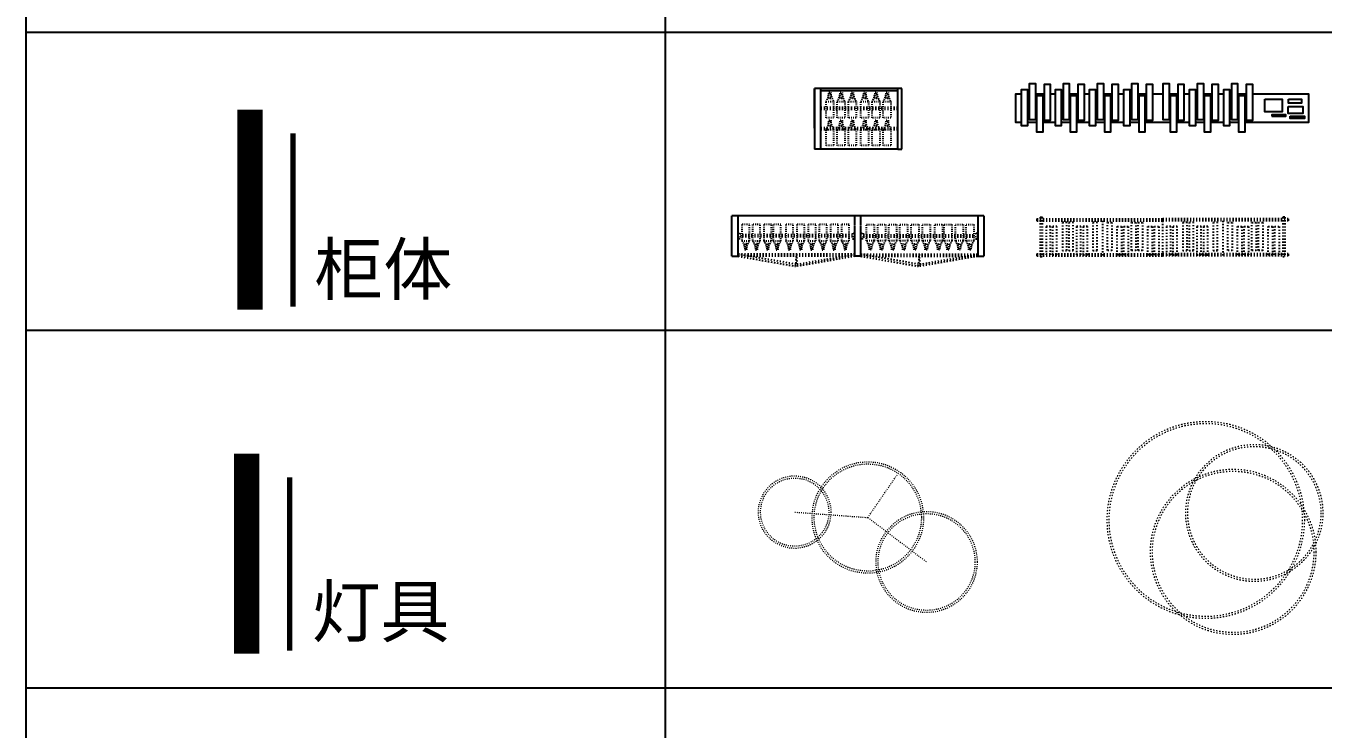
# Model space of a CAD drawing. Extents: x 185064 to 343242, y -369192 to -264966.
# Drawn here: x 185064 to 197893, y -348516 to -341562 of the extents above; entities that cross this region are included whole.
import ezdxf

# ---------------------------------------------------------------- set-up
doc = ezdxf.new("R2010")
doc.units = 0
doc.linetypes.add('ACAD_ISO03W100', pattern=[30, 12, -18])
doc.linetypes.add('HIDDENX2', pattern=[0.75, 0.5, -0.25])
doc.layers.add('家具里线线', color=8, linetype='Continuous', lineweight=9)
doc.styles.add('CCD-HB', font='hbsmall.shx')

# ---------------------------------------------------------------- blocks, each defined once
blk = doc.blocks.new('AWETRAWT')
at = {"color": 8, "linetype": 'ACAD_ISO03W100'}
blk.add_line((-389464, 46972), (-389464, 46999), dxfattribs=at)
for points in [[(-389797, 47040), (-389568, 47040), (-389568, 46932), (-389797, 46932)], [(-389524, 46999), (-389440, 46999), (-389440, 46972), (-389524, 46972)]]:
    blk.add_lwpolyline(points, close=True, dxfattribs=at)
for centre, start, end in [((-389430, 47243), 235.7446, 262.0256), ((-389430, 46729), 97.9744, 124.2554)]:
    blk.add_arc(centre, 245, start, end, dxfattribs=at)
blk = doc.blocks.new('awetaerter')
at = {"layer": '家具里线线', "color": 8, "linetype": 'ACAD_ISO03W100'}
for centre, radius in [((-1827093, -2029357), 975), ((-1827093, -2029357), 955), ((-1827409, -2029628), 818), ((-1827409, -2029628), 798), ((-1827024, -2029837), 678), ((-1827024, -2029837), 658)]:
    blk.add_circle(centre, radius, dxfattribs=at)
blk = doc.blocks.new('awetaawet')
at = {"layer": '家具里线线', "color": 8, "linetype": 'ACAD_ISO03W100'}
for p, q in [((-1742258, -2029056), (-1742658, -2028095)), ((-1742258, -2029056), (-1742943, -2029379)), ((-1741404, -2029643), (-1742258, -2029056))]:
    blk.add_line(p, q, dxfattribs=at)
for centre, radius in [((-1742658, -2028095), 714), ((-1742658, -2028095), 684), ((-1742258, -2029056), 787), ((-1742258, -2029056), 757), ((-1741404, -2029643), 512), ((-1741404, -2029643), 482)]:
    blk.add_circle(centre, radius, dxfattribs=at)

msp = doc.modelspace()

# ---------------------------------------------------------------- linework, layer by layer
at = {"color": 8}
for p, q in [((185064, -264966), (185064, -369192)), ((191386, -264966), (191386, -369192)), ((185064, -341625), (226805, -341625)), ((185064, -344570), (228401, -344570)), ((185064, -348109), (285395, -348109))]:
    msp.add_line(p, q, dxfattribs=at)
for p, q in [((192864, -342574), (192864, -342182)), ((193686, -342782), (193686, -342182)), ((193726, -342782), (193726, -342182)), ((193686, -342782), (193726, -342782))]:
    msp.add_line(p, q)
at = {"color": 3}
for p, q in [((192864, -342182), (192864, -342782)), ((193726, -342182), (192864, -342182)), ((192924, -342182), (192924, -342782)), ((192924, -342202), (193686, -342202)), ((192924, -342782), (192864, -342782)), ((193686, -342782), (192924, -342782)), ((194537, -343439), (192047, -343439)), ((192047, -343839), (192047, -343439)), ((192107, -343839), (192107, -343439)), ((194477, -343439), (194477, -343839)), ((194537, -343439), (194537, -343839)), ((195063, -343470), (195063, -343490)), ((195096, -343454), (195117, -343454)), ((197516, -343454), (197495, -343454)), ((197549, -343470), (197549, -343490)), ((195063, -343816), (195063, -343836)), ((197549, -343816), (197549, -343836)), ((192047, -343839), (192107, -343839)), ((194477, -343839), (194537, -343839)), ((195096, -343841), (195116, -343841))]:
    msp.add_line(p, q, dxfattribs=at)
at = {"color": 8, "linetype": 'ACAD_ISO03W100'}
for p, q in [((192924, -342366), (193686, -342366)), ((192924, -342386), (193686, -342386)), ((192924, -342565), (193686, -342565)), ((192924, -342585), (193686, -342585))]:
    msp.add_line(p, q, dxfattribs=at)
at = {"color": 3, "linetype": 'HIDDENX2', "ltscale": 0.1}
for p, q in [((193262, -343839), (193262, -343439)), ((193322, -343839), (193322, -343439)), ((193322, -343839), (193262, -343839))]:
    msp.add_line(p, q, dxfattribs=at)
at = {"color": 3, "linetype": 'ACAD_ISO03W100'}
for p, q in [((195063, -343470), (196306, -343470)), ((195063, -343490), (196306, -343490)), ((195096, -343454), (195096, -343841)), ((195116, -343454), (195116, -343841)), ((195711, -343490), (195711, -343841)), ((197549, -343470), (196306, -343470)), ((197549, -343490), (196306, -343490)), ((196306, -343490), (196306, -343841)), ((196306, -343490), (196306, -343841)), ((196901, -343490), (196901, -343841)), ((197496, -343454), (197496, -343841)), ((197516, -343454), (197516, -343841)), ((193240, -343629), (192129, -343629)), ((193240, -343649), (192129, -343649)), ((193344, -343629), (194455, -343629)), ((193344, -343649), (194455, -343649)), ((193262, -343819), (192107, -343819)), ((193322, -343819), (194477, -343819)), ((195063, -343816), (196306, -343816)), ((197549, -343816), (196306, -343816)), ((197549, -343816), (196306, -343816)), ((193262, -343839), (192107, -343839)), ((193322, -343839), (194477, -343839)), ((195063, -343836), (196306, -343836)), ((197549, -343836), (196306, -343836)), ((197549, -343836), (196306, -343836)), ((197496, -343841), (197516, -343841))]:
    msp.add_line(p, q, dxfattribs=at)
at = {"color": 3}
for points in [[(197120, -342517), (197120, -342611), (197061, -342611), (197061, -342517), (196969, -342517), (196969, -342551), (196911, -342551), (196911, -342517), (196780, -342517), (196780, -342611), (196722, -342611), (196722, -342517), (196630, -342517), (196630, -342551), (196571, -342551), (196571, -342517), (196443, -342517), (196443, -342611), (196385, -342611), (196385, -342517), (196131, -342517), (196131, -342611), (196073, -342611), (196073, -342517), (195981, -342517), (195981, -342551), (195922, -342551), (195922, -342517), (195792, -342517), (195792, -342611), (195733, -342611), (195733, -342517), (195641, -342517), (195641, -342551), (195583, -342551), (195583, -342517), (195455, -342517), (195455, -342611), (195396, -342611), (195396, -342517), (195304, -342517), (195304, -342551), (195246, -342551), (195246, -342517), (195121, -342517), (195121, -342611), (195063, -342611), (195063, -342517), (194971, -342517), (194971, -342551), (194912, -342551), (194912, -342517), (194853, -342517), (194853, -342234), (194912, -342234), (194912, -342191), (194971, -342191), (194971, -342234), (194991, -342234), (194991, -342132), (195050, -342132), (195050, -342234), (195137, -342234), (195137, -342137), (195195, -342137), (195195, -342234), (195246, -342234), (195246, -342191), (195304, -342191), (195304, -342234), (195325, -342234), (195325, -342132), (195383, -342132), (195383, -342234), (195470, -342234), (195470, -342137), (195529, -342137), (195529, -342234), (195583, -342234), (195583, -342191), (195641, -342191), (195641, -342234), (195662, -342234), (195662, -342132), (195720, -342132), (195720, -342234), (195807, -342234), (195807, -342137), (195866, -342137), (195866, -342234), (195922, -342234), (195922, -342191), (195981, -342191), (195981, -342234), (196001, -342234), (196001, -342132), (196060, -342132), (196060, -342234), (196147, -342234), (196147, -342137), (196205, -342137), (196205, -342234), (196313, -342234), (196313, -342132), (196372, -342132), (196372, -342234), (196459, -342234), (196459, -342137), (196517, -342137), (196517, -342234), (196571, -342234), (196571, -342191), (196630, -342191), (196630, -342234), (196650, -342234), (196650, -342132), (196709, -342132), (196709, -342234), (196796, -342234), (196796, -342137), (196854, -342137), (196854, -342234), (196911, -342234), (196911, -342191), (196969, -342191), (196969, -342234), (196990, -342234), (196990, -342132), (197048, -342132), (197048, -342234), (197135, -342234), (197135, -342137), (197194, -342137), (197194, -342234), (197749, -342234), (197749, -342517)], [(194991, -342132), (195050, -342132), (195050, -342492), (194991, -342492)], [(195137, -342137), (195195, -342137), (195195, -342497), (195137, -342497)], [(195325, -342132), (195383, -342132), (195383, -342492), (195325, -342492)], [(195470, -342137), (195529, -342137), (195529, -342497), (195470, -342497)], [(195662, -342132), (195720, -342132), (195720, -342492), (195662, -342492)], [(195807, -342137), (195866, -342137), (195866, -342497), (195807, -342497)], [(196001, -342132), (196060, -342132), (196060, -342492), (196001, -342492)], [(196147, -342137), (196205, -342137), (196205, -342497), (196147, -342497)], [(196313, -342132), (196372, -342132), (196372, -342492), (196313, -342492)], [(196459, -342137), (196517, -342137), (196517, -342497), (196459, -342497)], [(196650, -342132), (196709, -342132), (196709, -342492), (196650, -342492)], [(196796, -342137), (196854, -342137), (196854, -342497), (196796, -342497)], [(196990, -342132), (197048, -342132), (197048, -342492), (196990, -342492)], [(197135, -342137), (197194, -342137), (197194, -342497), (197135, -342497)], [(194912, -342191), (194971, -342191), (194971, -342551), (194912, -342551)], [(195063, -342251), (195121, -342251), (195121, -342611), (195063, -342611)], [(195246, -342191), (195304, -342191), (195304, -342551), (195246, -342551)], [(195396, -342251), (195455, -342251), (195455, -342611), (195396, -342611)], [(195583, -342191), (195641, -342191), (195641, -342551), (195583, -342551)], [(195733, -342251), (195792, -342251), (195792, -342611), (195733, -342611)], [(195922, -342191), (195981, -342191), (195981, -342551), (195922, -342551)], [(196073, -342251), (196131, -342251), (196131, -342611), (196073, -342611)], [(196385, -342251), (196443, -342251), (196443, -342611), (196385, -342611)], [(196571, -342191), (196630, -342191), (196630, -342551), (196571, -342551)], [(196722, -342251), (196780, -342251), (196780, -342611), (196722, -342611)], [(196911, -342191), (196969, -342191), (196969, -342551), (196911, -342551)], [(197061, -342251), (197120, -342251), (197120, -342611), (197061, -342611)], [(197316, -342287), (197488, -342287), (197488, -342411), (197316, -342411)], [(197548, -342359), (197692, -342359), (197692, -342428), (197548, -342428)], [(197551, -342286), (197680, -342286), (197680, -342326), (197551, -342326)], [(197388, -342454), (197524, -342454), (197524, -342441), (197388, -342441)], [(197569, -342454), (197711, -342454), (197711, -342478), (197569, -342478)]]:
    msp.add_lwpolyline(points, close=True, dxfattribs=at)
at = {"color": 8}
for points, const_width in [([(187280, -342391), (187280, -344367)], 250), ([(187705, -342623), (187705, -344338)], 50), ([(187247, -345794), (187247, -347769)], 250), ([(187672, -346025), (187672, -347740)], 50)]:
    msp.add_lwpolyline(points, dxfattribs=dict(at, const_width=const_width))
at = {"color": 3}
for points in [[(194912, -342517), (194853, -342517), (194853, -342234), (194912, -342234)], [(194971, -342234), (194991, -342234)], [(195050, -342234), (195137, -342234)], [(195195, -342234), (195246, -342234)], [(195304, -342234), (195325, -342234)], [(195383, -342234), (195470, -342234)], [(195529, -342234), (195583, -342234)], [(195641, -342234), (195662, -342234)], [(195720, -342234), (195807, -342234)], [(195866, -342234), (195922, -342234)], [(195981, -342234), (196001, -342234)], [(196060, -342234), (196147, -342234)], [(196205, -342234), (196313, -342234)], [(196372, -342234), (196459, -342234)], [(196517, -342234), (196571, -342234)], [(196630, -342234), (196650, -342234)], [(196709, -342234), (196796, -342234)], [(196854, -342234), (196911, -342234)], [(196969, -342234), (196990, -342234)], [(197048, -342234), (197135, -342234)], [(197194, -342234), (197749, -342234), (197749, -342517), (197120, -342517)], [(195063, -342517), (194971, -342517)], [(195246, -342517), (195121, -342517)], [(195396, -342517), (195304, -342517)], [(195583, -342517), (195455, -342517)], [(195733, -342517), (195641, -342517)], [(195922, -342517), (195792, -342517)], [(196073, -342517), (195981, -342517)], [(196385, -342517), (196131, -342517)], [(196571, -342517), (196443, -342517)], [(196722, -342517), (196630, -342517)], [(196911, -342517), (196780, -342517)], [(197061, -342517), (196969, -342517)]]:
    msp.add_lwpolyline(points, dxfattribs=at)
at = {"color": 3, "linetype": 'ACAD_ISO03W100'}
for points in [[(195153, -343825), (195196, -343825), (195196, -343547), (195153, -343547)], [(195218, -343825), (195261, -343825), (195261, -343547), (195218, -343547)], [(195315, -343783), (195358, -343783), (195358, -343505), (195315, -343505)], [(195380, -343783), (195423, -343783), (195423, -343505), (195380, -343505)], [(195455, -343825), (195498, -343825), (195498, -343547), (195455, -343547)], [(195520, -343825), (195563, -343825), (195563, -343547), (195520, -343547)], [(195617, -343783), (195660, -343783), (195660, -343505), (195617, -343505)], [(195805, -343783), (195762, -343783), (195762, -343505), (195805, -343505)], [(195901, -343825), (195858, -343825), (195858, -343547), (195901, -343547)], [(195966, -343825), (195923, -343825), (195923, -343547), (195966, -343547)], [(196042, -343783), (195999, -343783), (195999, -343505), (196042, -343505)], [(196107, -343783), (196064, -343783), (196064, -343505), (196107, -343505)], [(196203, -343825), (196160, -343825), (196160, -343547), (196203, -343547)], [(196268, -343825), (196225, -343825), (196225, -343547), (196268, -343547)], [(196343, -343825), (196386, -343825), (196386, -343547), (196343, -343547)], [(196408, -343825), (196451, -343825), (196451, -343547), (196408, -343547)], [(196505, -343783), (196548, -343783), (196548, -343505), (196505, -343505)], [(196570, -343783), (196613, -343783), (196613, -343505), (196570, -343505)], [(196645, -343825), (196688, -343825), (196688, -343547), (196645, -343547)], [(196710, -343825), (196753, -343825), (196753, -343547), (196710, -343547)], [(196807, -343783), (196850, -343783), (196850, -343505), (196807, -343505)], [(196995, -343783), (196952, -343783), (196952, -343505), (196995, -343505)], [(197091, -343825), (197048, -343825), (197048, -343547), (197091, -343547)], [(197156, -343825), (197113, -343825), (197113, -343547), (197156, -343547)], [(197232, -343783), (197189, -343783), (197189, -343505), (197232, -343505)], [(197297, -343783), (197254, -343783), (197254, -343505), (197297, -343505)], [(197393, -343825), (197350, -343825), (197350, -343547), (197393, -343547)], [(197458, -343825), (197415, -343825), (197415, -343547), (197458, -343547)], [(192107, -343610), (192129, -343610), (192129, -343668), (192107, -343668)], [(193262, -343610), (193240, -343610), (193240, -343668), (193262, -343668)], [(193322, -343610), (193344, -343610), (193344, -343668), (193322, -343668)], [(194477, -343610), (194455, -343610), (194455, -343668), (194477, -343668)], [(192107, -343839), (192676, -343939), (192679, -343919), (192110, -343820)], [(193263, -343839), (192694, -343939), (192691, -343919), (193260, -343820)], [(193321, -343839), (193890, -343939), (193893, -343919), (193324, -343820)], [(194477, -343839), (193908, -343939), (193905, -343919), (194474, -343820)]]:
    msp.add_lwpolyline(points, close=True, dxfattribs=at)
for centre, start, end in [((192189, -343844), 348.9293, 2.8103), ((193180, -343844), 177.1897, 191.0707), ((193403, -343844), 348.9293, 2.8103), ((194394, -343844), 177.1897, 191.0707)]:
    msp.add_arc(centre, 495, start, end, dxfattribs=at)

# ---------------------------------------------------------------- block references
at = {"xscale": 0.7, "yscale": 0.7, "zscale": 0.7, "rotation": 90}
for p in [(225905, -69612), (226016, -69612), (226127, -69612), (226250, -69612), (226361, -69612), (226471, -69612), (225905, -69887), (226016, -69887), (226127, -69887), (226250, -69887), (226361, -69887), (226471, -69887)]:
    msp.add_blockref('AWETRAWT', p, dxfattribs=at)
at = {"color": 3, "yscale": 0.7, "zscale": 0.7}
for p, xscale, rotation in [((225073, -616385), -0.7, 90), ((225179, -616385), -0.7, 90), ((225290, -616385), -0.7, 90), ((225383, -616385), -0.7, 90), ((225506, -616385), -0.7, 90), ((225617, -616385), -0.7, 90), ((225727, -616385), -0.7, 90), ((225837, -616385), -0.7, 90), ((225948, -616385), -0.7, 90), ((226058, -616385), -0.7, 90), ((160525, -616385), 0.7, 270), ((160636, -616385), 0.7, 270), ((160747, -616385), 0.7, 270), ((160856, -616385), 0.7, 270), ((160967, -616385), 0.7, 270), ((161078, -616385), 0.7, 270), ((161201, -616385), 0.7, 270), ((161294, -616385), 0.7, 270), ((161405, -616385), 0.7, 270), ((161510, -616385), 0.7, 270)]:
    msp.add_blockref('AWETRAWT', p, dxfattribs=dict(at, xscale=xscale, rotation=rotation))
at = {"color": 0, "xscale": 0.7000000000000002, "yscale": 0.7000000000000002, "zscale": 0.7000000000000002, "rotation": 210.2845564186183}
msp.add_blockref('awetaawet', (-143486, -2187960), dxfattribs=at)
at = {"color": 0, "rotation": 90}
msp.add_blockref('awetaerter', (-1832624, 1480645), dxfattribs=at)

# ---------------------------------------------------------------- texts
at = {"color": 7, "char_height": 500, "width": 5680.47, "attachment_point": 1, "style": 'CCD-HB'}
for s, insert in [('{\\fFangSong|b0|i0|c134|p49;柜体}', (187917, -343718)), ('{\\fFangSong|b0|i0|c134|p49; 灯具}', (187549, -347103))]:
    msp.add_mtext(s, dxfattribs=dict(at, insert=insert))

doc.saveas('drawing.dxf')
